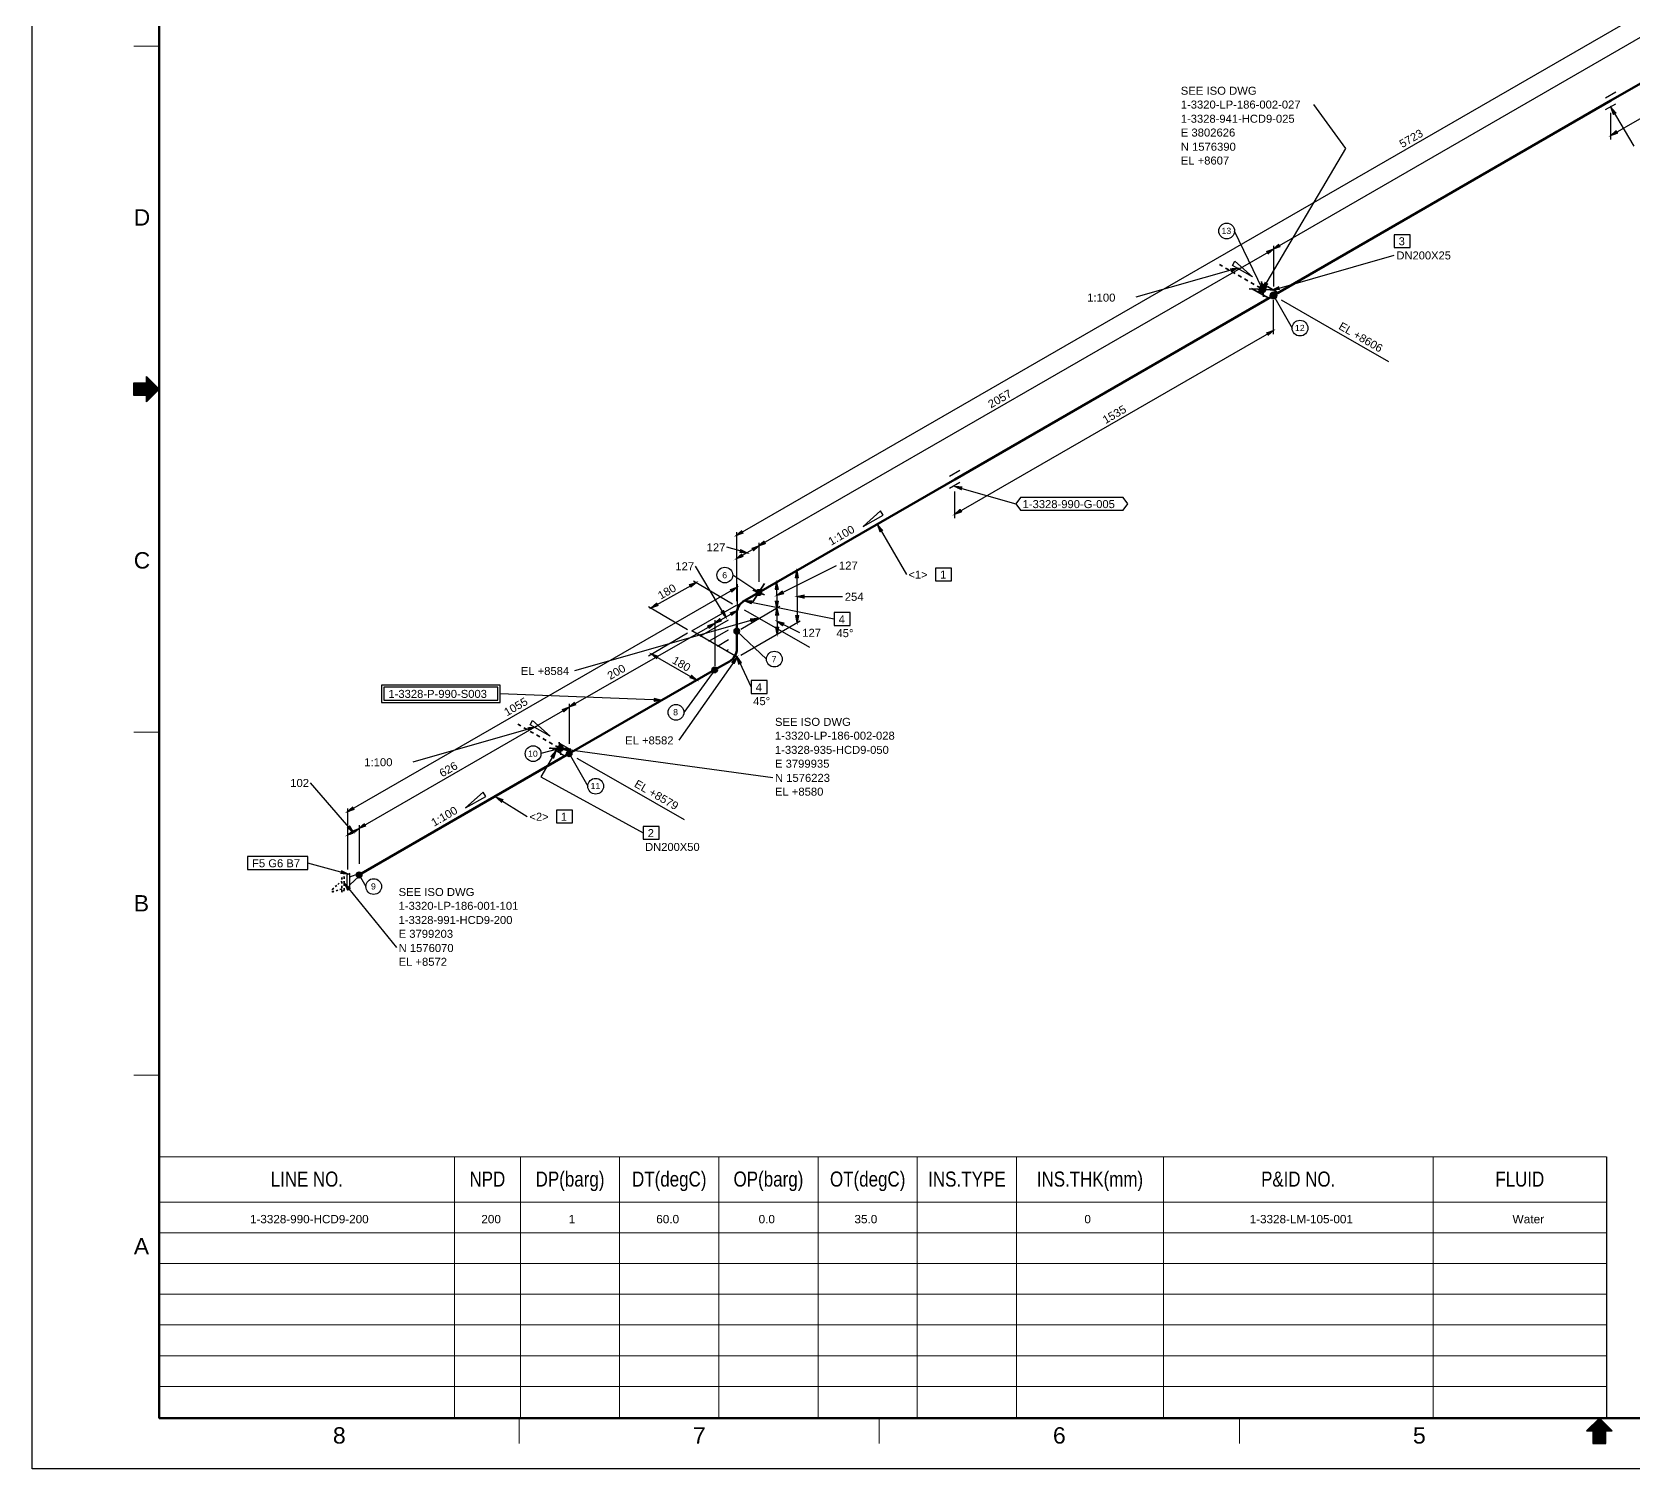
# Model space of a CAD drawing. Header units: inches. Extents: x 0 to 841, y 0 to 594.
# Drawn here: x 0 to 440.5, y 0 to 395.3 of the extents above; entities that cross this region are included whole.
import ezdxf
from ezdxf.enums import TextEntityAlignment as Align
from ezdxf.xclip import XClip

# ---------------------------------------------------------------- set-up
doc = ezdxf.new("R2010")
doc.units = ezdxf.units.IN
doc.header["$MEASUREMENT"] = 0
doc.header["$XCLIPFRAME"] = 0
for name, color, linetype in [('1-3320-LP-186-002-012_MODEL-EMBED 1_DWG$0$Default', 7, 'Continuous'), ('BG 0', 7, 'Continuous'), ('BG BG BG BG BG 2', 7, 'Continuous'), ('BG BG BG BG TITLETEXT', 7, 'Continuous'), ('BG Border', 7, 'Continuous'), ('DIMLINES', 7, 'Continuous'), ('DIMTEXT', 7, 'Continuous'), ('FITTINGS', 7, 'Continuous'), ('FRAME', 7, 'Continuous'), ('ISOTEXT', 7, 'Continuous'), ('NOZZLES', 7, 'Continuous'), ('PIPE', 7, 'Continuous'), ('WELDS', 7, 'Continuous')]:
    doc.layers.add(name, color=color, linetype=linetype)
doc.styles.add('1-3320-LP-186-002-012_MODEL-EMBED 1_DWG$0$Arial', font='arial.ttf')
doc.styles.add('Arial', font='arial.ttf')

# ---------------------------------------------------------------- blocks, each defined once
blk = doc.blocks.new('1-3320-LP-186-002-012_MODEL-EMBED 1_DWG')
at = {"layer": '1-3320-LP-186-002-012_MODEL-EMBED 1_DWG$0$Default', "color": 4, "style": '1-3320-LP-186-002-012_MODEL-EMBED 1_DWG$0$Arial'}
for s, width, p in [('1-3328-990-HCD9-200', 1.001507, (0.935261, -0.115628)), ('200', 1.008516, (3.43979, -0.115628)), ('1', 1.008516, (4.385443, -0.115628)), ('60.0 ', 1.008516, (5.333586, -0.115628)), ('0.0 ', 1.008516, (6.441829, -0.115628)), ('35.0 ', 1.008516, (7.47942, -0.115628)), ('0', 1.008516, (9.968777, -0.115628)), ('1-3328-LM-105-001', 1.002802, (11.758255, -0.115628)), ('Water', 1.02185, (14.603214, -0.115628))]:
    blk.add_text(s, height=0.090278, dxfattribs=dict(at, width=width)).set_placement(p, align=Align.TOP_LEFT)

msp = doc.modelspace()

# ---------------------------------------------------------------- hatches: boundary and pattern name
at = {"layer": 'DIMLINES', "linetype": 'Continuous'}
for points in [[(435.56, 368.04), (434.12, 366.76), (435.96, 367.4)], [(339.96, 334.28), (341.4, 335.56), (339.56, 334.92)], [(342.76, 336.84), (341.32, 335.56), (343.16, 336.2)], [(339.96, 311.88), (341.4, 313.16), (339.56, 312.52)], [(255.16, 263.88), (253.72, 262.6), (255.56, 263.24)], [(195.08, 258.04), (193.64, 256.76), (195.48, 257.4)], [(195.08, 251.64), (193.64, 250.36), (195.48, 251)], [(194.76, 252.12), (196.68, 251.96), (194.92, 252.84)], [(198.44, 252.6), (199.88, 253.88), (198.04, 253.24)], [(201.24, 255.16), (199.8, 253.88), (201.64, 254.52)], [(210.68, 245.16), (210.28, 247.08), (209.96, 245.16)], [(181.24, 242.6), (182.68, 243.88), (180.84, 243.24)], [(192.44, 241.24), (193.88, 242.52), (192.04, 241.88)], [(205.16, 241.96), (204.76, 243.88), (204.44, 241.96)], [(171.72, 238.12), (170.28, 236.84), (172.12, 237.48)], [(204.44, 238.68), (204.84, 236.76), (205.16, 238.68)], [(206.28, 241.48), (204.76, 240.28), (206.68, 240.76)], [(212.28, 240.36), (210.36, 239.96), (212.28, 239.56)], [(189.08, 233.88), (187.64, 232.6), (189.48, 233.24)], [(189.48, 235.72), (190.76, 234.28), (190.12, 236.12)], [(192.44, 234.84), (193.88, 236.12), (192.04, 235.48)], [(205.24, 234.84), (204.84, 236.76), (204.52, 234.84)], [(210.04, 234.76), (210.44, 232.84), (210.76, 234.76)], [(186.28, 231.32), (187.72, 232.6), (185.88, 231.96)], [(204.52, 231.56), (204.92, 229.64), (205.24, 231.56)], [(206.76, 232.68), (204.84, 233.16), (206.36, 231.96)], [(172.12, 223.56), (170.28, 224.2), (171.72, 222.92)], [(181, 217.64), (182.84, 217), (181.4, 218.28)], [(146.28, 208.28), (147.72, 209.56), (145.88, 208.92)], [(149.08, 210.84), (147.64, 209.56), (149.48, 210.2)], [(88.12, 182.04), (86.68, 180.76), (88.52, 181.4)], [(86.76, 176.36), (88.28, 175.16), (87.32, 176.84)], [(91.32, 177.48), (89.88, 176.2), (91.72, 176.84)], [(87.88, 175.32), (86.76, 174.36), (88.12, 174.84)], [(88.76, 175.16), (89.88, 176.12), (88.52, 175.64)]]:
    msp.add_hatch(color=2, dxfattribs=at).paths.add_polyline_path(points)
at = {"layer": 'DIMLINES', "linetype": 'ByBlock'}
h = msp.add_hatch(dxfattribs=at)
h.set_pattern_fill('LINE', scale=25.4, style=0)
h.paths.add_polyline_path([(435.56, 368.04), (434.12, 366.76), (435.96, 367.4)])
h = msp.add_hatch(dxfattribs=at)
h.set_pattern_fill('LINE', scale=25.4, style=0)
h.paths.add_polyline_path([(339.96, 334.28), (341.4, 335.56), (339.56, 334.92)])
h = msp.add_hatch(dxfattribs=at)
h.set_pattern_fill('LINE', scale=25.4, style=0)
h.paths.add_polyline_path([(342.76, 336.84), (341.32, 335.56), (343.16, 336.2)])
h = msp.add_hatch(dxfattribs=at)
h.set_pattern_fill('LINE', scale=25.4, style=0)
h.paths.add_polyline_path([(339.96, 311.88), (341.4, 313.16), (339.56, 312.52)])
h = msp.add_hatch(dxfattribs=at)
h.set_pattern_fill('LINE', scale=25.4, style=0)
h.paths.add_polyline_path([(255.16, 263.88), (253.72, 262.6), (255.56, 263.24)])
h = msp.add_hatch(dxfattribs=at)
h.set_pattern_fill('LINE', scale=25.4, style=0)
h.paths.add_polyline_path([(195.08, 258.04), (193.64, 256.76), (195.48, 257.4)])
h = msp.add_hatch(dxfattribs=at)
h.set_pattern_fill('LINE', scale=25.4, style=0)
h.paths.add_polyline_path([(195.08, 251.64), (193.64, 250.36), (195.48, 251)])
h = msp.add_hatch(dxfattribs=at)
h.set_pattern_fill('LINE', scale=25.4, style=0)
h.paths.add_polyline_path([(194.76, 252.12), (196.68, 251.96), (194.92, 252.84)])
h = msp.add_hatch(dxfattribs=at)
h.set_pattern_fill('LINE', scale=25.4, style=0)
h.paths.add_polyline_path([(198.44, 252.6), (199.88, 253.88), (198.04, 253.24)])
h = msp.add_hatch(dxfattribs=at)
h.set_pattern_fill('LINE', scale=25.4, style=0)
h.paths.add_polyline_path([(201.24, 255.16), (199.8, 253.88), (201.64, 254.52)])
h = msp.add_hatch(dxfattribs=at)
h.set_pattern_fill('LINE', scale=25.4, style=0)
h.paths.add_polyline_path([(210.68, 245.16), (210.28, 247.08), (209.96, 245.16)])
h = msp.add_hatch(dxfattribs=at)
h.set_pattern_fill('LINE', scale=25.4, style=0)
h.paths.add_polyline_path([(181.24, 242.6), (182.68, 243.88), (180.84, 243.24)])
h = msp.add_hatch(dxfattribs=at)
h.set_pattern_fill('LINE', scale=25.4, style=0)
h.paths.add_polyline_path([(192.44, 241.24), (193.88, 242.52), (192.04, 241.88)])
h = msp.add_hatch(dxfattribs=at)
h.set_pattern_fill('LINE', scale=25.4, style=0)
h.paths.add_polyline_path([(205.16, 241.96), (204.76, 243.88), (204.44, 241.96)])
h = msp.add_hatch(dxfattribs=at)
h.set_pattern_fill('LINE', scale=25.4, style=0)
h.paths.add_polyline_path([(171.72, 238.12), (170.28, 236.84), (172.12, 237.48)])
h = msp.add_hatch(dxfattribs=at)
h.set_pattern_fill('LINE', scale=25.4, style=0)
h.paths.add_polyline_path([(204.44, 238.68), (204.84, 236.76), (205.16, 238.68)])
h = msp.add_hatch(dxfattribs=at)
h.set_pattern_fill('LINE', scale=25.4, style=0)
h.paths.add_polyline_path([(206.28, 241.48), (204.76, 240.28), (206.68, 240.76)])
h = msp.add_hatch(dxfattribs=at)
h.set_pattern_fill('LINE', scale=25.4, style=0)
h.paths.add_polyline_path([(212.28, 240.36), (210.36, 239.96), (212.28, 239.56)])
h = msp.add_hatch(dxfattribs=at)
h.set_pattern_fill('LINE', scale=25.4, style=0)
h.paths.add_polyline_path([(189.08, 233.88), (187.64, 232.6), (189.48, 233.24)])
h = msp.add_hatch(dxfattribs=at)
h.set_pattern_fill('LINE', scale=25.4, style=0)
h.paths.add_polyline_path([(189.48, 235.72), (190.76, 234.28), (190.12, 236.12)])
h = msp.add_hatch(dxfattribs=at)
h.set_pattern_fill('LINE', scale=25.4, style=0)
h.paths.add_polyline_path([(192.44, 234.84), (193.88, 236.12), (192.04, 235.48)])
h = msp.add_hatch(dxfattribs=at)
h.set_pattern_fill('LINE', scale=25.4, style=0)
h.paths.add_polyline_path([(205.24, 234.84), (204.84, 236.76), (204.52, 234.84)])
h = msp.add_hatch(dxfattribs=at)
h.set_pattern_fill('LINE', scale=25.4, style=0)
h.paths.add_polyline_path([(210.04, 234.76), (210.44, 232.84), (210.76, 234.76)])
h = msp.add_hatch(dxfattribs=at)
h.set_pattern_fill('LINE', scale=25.4, style=0)
h.paths.add_polyline_path([(186.28, 231.32), (187.72, 232.6), (185.88, 231.96)])
h = msp.add_hatch(dxfattribs=at)
h.set_pattern_fill('LINE', scale=25.4, style=0)
h.paths.add_polyline_path([(204.52, 231.56), (204.92, 229.64), (205.24, 231.56)])
h = msp.add_hatch(dxfattribs=at)
h.set_pattern_fill('LINE', scale=25.4, style=0)
h.paths.add_polyline_path([(206.76, 232.68), (204.84, 233.16), (206.36, 231.96)])
h = msp.add_hatch(dxfattribs=at)
h.set_pattern_fill('LINE', scale=25.4, style=0)
h.paths.add_polyline_path([(172.12, 223.56), (170.28, 224.2), (171.72, 222.92)])
h = msp.add_hatch(dxfattribs=at)
h.set_pattern_fill('LINE', scale=25.4, style=0)
h.paths.add_polyline_path([(181, 217.64), (182.84, 217), (181.4, 218.28)])
h = msp.add_hatch(dxfattribs=at)
h.set_pattern_fill('LINE', scale=25.4, style=0)
h.paths.add_polyline_path([(146.28, 208.28), (147.72, 209.56), (145.88, 208.92)])
h = msp.add_hatch(dxfattribs=at)
h.set_pattern_fill('LINE', scale=25.4, style=0)
h.paths.add_polyline_path([(149.08, 210.84), (147.64, 209.56), (149.48, 210.2)])
h = msp.add_hatch(dxfattribs=at)
h.set_pattern_fill('LINE', scale=25.4, style=0)
h.paths.add_polyline_path([(88.12, 182.04), (86.68, 180.76), (88.52, 181.4)])
h = msp.add_hatch(dxfattribs=at)
h.set_pattern_fill('LINE', scale=25.4, style=0)
h.paths.add_polyline_path([(86.76, 176.36), (88.28, 175.16), (87.32, 176.84)])
h = msp.add_hatch(dxfattribs=at)
h.set_pattern_fill('LINE', scale=25.4, style=0)
h.paths.add_polyline_path([(91.32, 177.48), (89.88, 176.2), (91.72, 176.84)])
h = msp.add_hatch(dxfattribs=at)
h.set_pattern_fill('LINE', scale=25.4, style=0)
h.paths.add_polyline_path([(87.88, 175.32), (86.76, 174.36), (88.12, 174.84)])
h = msp.add_hatch(dxfattribs=at)
h.set_pattern_fill('LINE', scale=25.4, style=0)
h.paths.add_polyline_path([(88.76, 175.16), (89.88, 176.12), (88.52, 175.64)])
at = {"layer": 'ISOTEXT', "linetype": 'Continuous'}
for points in [[(435.56, 373), (434.28, 374.44), (434.92, 372.6)], [(329.8, 329.4), (331.56, 330.28), (329.64, 330.12)], [(339.08, 326.36), (338.44, 324.52), (339.72, 325.96)], [(342.76, 325.16), (341, 324.28), (342.92, 324.44)], [(255.64, 270.12), (253.72, 270.28), (255.48, 269.4)], [(233.88, 258.2), (232.6, 259.64), (233.24, 257.8)], [(197.88, 238.76), (195.96, 238.76), (197.72, 238.04)], [(197.8, 233.08), (199.56, 233.96), (197.64, 233.8)], [(193.08, 221.56), (193.88, 223.32), (192.44, 221.96)], [(195, 221.72), (193.88, 223.32), (194.36, 221.4)], [(171.16, 211.16), (173.08, 211.48), (171.16, 211.96)], [(136.6, 203.16), (138.36, 204.04), (136.44, 203.88)], [(147.24, 198.28), (145.32, 198.2), (147.16, 197.56)], [(143.4, 195.56), (144.04, 197.4), (142.76, 195.96)], [(129.48, 184.12), (127.64, 184.76), (129.08, 183.4)], [(85, 163.8), (86.92, 163.64), (85.16, 164.52)], [(87.48, 159.72), (85.96, 161), (86.84, 159.24)]]:
    msp.add_hatch(color=2, dxfattribs=at).paths.add_polyline_path(points)
at = {"layer": 'ISOTEXT', "linetype": 'ByBlock'}
h = msp.add_hatch(dxfattribs=at)
h.set_pattern_fill('LINE', scale=25.4, style=0)
h.paths.add_polyline_path([(435.56, 373), (434.28, 374.44), (434.92, 372.6)])
h = msp.add_hatch(dxfattribs=at)
h.set_pattern_fill('LINE', scale=25.4, style=0)
h.paths.add_polyline_path([(329.8, 329.4), (331.56, 330.28), (329.64, 330.12)])
h = msp.add_hatch(dxfattribs=at)
h.set_pattern_fill('LINE', scale=25.4, style=0)
h.paths.add_polyline_path([(339.08, 326.36), (338.44, 324.52), (339.72, 325.96)])
h = msp.add_hatch(dxfattribs=at)
h.set_pattern_fill('LINE', scale=25.4, style=0)
h.paths.add_polyline_path([(342.76, 325.16), (341, 324.28), (342.92, 324.44)])
h = msp.add_hatch(dxfattribs=at)
h.set_pattern_fill('LINE', scale=25.4, style=0)
h.paths.add_polyline_path([(255.64, 270.12), (253.72, 270.28), (255.48, 269.4)])
h = msp.add_hatch(dxfattribs=at)
h.set_pattern_fill('LINE', scale=25.4, style=0)
h.paths.add_polyline_path([(233.88, 258.2), (232.6, 259.64), (233.24, 257.8)])
h = msp.add_hatch(dxfattribs=at)
h.set_pattern_fill('LINE', scale=25.4, style=0)
h.paths.add_polyline_path([(197.88, 238.76), (195.96, 238.76), (197.72, 238.04)])
h = msp.add_hatch(dxfattribs=at)
h.set_pattern_fill('LINE', scale=25.4, style=0)
h.paths.add_polyline_path([(197.8, 233.08), (199.56, 233.96), (197.64, 233.8)])
h = msp.add_hatch(dxfattribs=at)
h.set_pattern_fill('LINE', scale=25.4, style=0)
h.paths.add_polyline_path([(193.08, 221.56), (193.88, 223.32), (192.44, 221.96)])
h = msp.add_hatch(dxfattribs=at)
h.set_pattern_fill('LINE', scale=25.4, style=0)
h.paths.add_polyline_path([(195, 221.72), (193.88, 223.32), (194.36, 221.4)])
h = msp.add_hatch(dxfattribs=at)
h.set_pattern_fill('LINE', scale=25.4, style=0)
h.paths.add_polyline_path([(171.16, 211.16), (173.08, 211.48), (171.16, 211.96)])
h = msp.add_hatch(dxfattribs=at)
h.set_pattern_fill('LINE', scale=25.4, style=0)
h.paths.add_polyline_path([(136.6, 203.16), (138.36, 204.04), (136.44, 203.88)])
h = msp.add_hatch(dxfattribs=at)
h.set_pattern_fill('LINE', scale=25.4, style=0)
h.paths.add_polyline_path([(147.24, 198.28), (145.32, 198.2), (147.16, 197.56)])
h = msp.add_hatch(dxfattribs=at)
h.set_pattern_fill('LINE', scale=25.4, style=0)
h.paths.add_polyline_path([(143.4, 195.56), (144.04, 197.4), (142.76, 195.96)])
h = msp.add_hatch(dxfattribs=at)
h.set_pattern_fill('LINE', scale=25.4, style=0)
h.paths.add_polyline_path([(129.48, 184.12), (127.64, 184.76), (129.08, 183.4)])
h = msp.add_hatch(dxfattribs=at)
h.set_pattern_fill('LINE', scale=25.4, style=0)
h.paths.add_polyline_path([(85, 163.8), (86.92, 163.64), (85.16, 164.52)])
h = msp.add_hatch(dxfattribs=at)
h.set_pattern_fill('LINE', scale=25.4, style=0)
h.paths.add_polyline_path([(87.48, 159.72), (85.96, 161), (86.84, 159.24)])
at = {"layer": 'NOZZLES', "linetype": 'Continuous'}
h = msp.add_hatch(color=7, dxfattribs=at)
edge = h.paths.add_edge_path()
edge.add_arc((338.36, 324.52), 0.92, 0, 360)
at = {"layer": 'NOZZLES', "linetype": 'ByBlock'}
h = msp.add_hatch(dxfattribs=at)
h.set_pattern_fill('LINE', scale=25.4, style=0)
edge = h.paths.add_edge_path()
edge.add_arc((338.36, 324.52), 0.92, 0, 360)
at = {"layer": 'NOZZLES', "linetype": 'Continuous'}
h = msp.add_hatch(color=7, dxfattribs=at)
edge = h.paths.add_edge_path()
edge.add_arc((341.4, 322.76), 0.92, 0, 360)
at = {"layer": 'NOZZLES', "linetype": 'ByBlock'}
h = msp.add_hatch(dxfattribs=at)
h.set_pattern_fill('LINE', scale=25.4, style=0)
edge = h.paths.add_edge_path()
edge.add_arc((341.4, 322.76), 0.92, 0, 360)
at = {"layer": 'NOZZLES', "linetype": 'Continuous'}
h = msp.add_hatch(color=7, dxfattribs=at)
edge = h.paths.add_edge_path()
edge.add_arc((199.88, 241.08), 0.76, 0, 360)
at = {"layer": 'NOZZLES', "linetype": 'ByBlock'}
h = msp.add_hatch(dxfattribs=at)
h.set_pattern_fill('LINE', scale=25.4, style=0)
edge = h.paths.add_edge_path()
edge.add_arc((199.88, 241.08), 0.76, 0, 360)
at = {"layer": 'NOZZLES', "linetype": 'Continuous'}
h = msp.add_hatch(color=7, dxfattribs=at)
edge = h.paths.add_edge_path()
edge.add_arc((193.8, 230.44), 0.76, 0, 360)
at = {"layer": 'NOZZLES', "linetype": 'ByBlock'}
h = msp.add_hatch(dxfattribs=at)
h.set_pattern_fill('LINE', scale=25.4, style=0)
edge = h.paths.add_edge_path()
edge.add_arc((193.8, 230.44), 0.76, 0, 360)
at = {"layer": 'NOZZLES', "linetype": 'Continuous'}
h = msp.add_hatch(color=7, dxfattribs=at)
edge = h.paths.add_edge_path()
edge.add_arc((187.72, 219.8), 0.76, 0, 360)
at = {"layer": 'NOZZLES', "linetype": 'ByBlock'}
h = msp.add_hatch(dxfattribs=at)
h.set_pattern_fill('LINE', scale=25.4, style=0)
edge = h.paths.add_edge_path()
edge.add_arc((187.72, 219.8), 0.76, 0, 360)
at = {"layer": 'NOZZLES', "linetype": 'Continuous'}
h = msp.add_hatch(color=7, dxfattribs=at)
edge = h.paths.add_edge_path()
edge.add_arc((145.24, 198.2), 0.76, 0, 360)
at = {"layer": 'NOZZLES', "linetype": 'ByBlock'}
h = msp.add_hatch(dxfattribs=at)
h.set_pattern_fill('LINE', scale=25.4, style=0)
edge = h.paths.add_edge_path()
edge.add_arc((145.24, 198.2), 0.76, 0, 360)
at = {"layer": 'NOZZLES', "linetype": 'Continuous'}
h = msp.add_hatch(color=7, dxfattribs=at)
edge = h.paths.add_edge_path()
edge.add_arc((147.72, 196.76), 0.76, 0, 360)
at = {"layer": 'NOZZLES', "linetype": 'ByBlock'}
h = msp.add_hatch(dxfattribs=at)
h.set_pattern_fill('LINE', scale=25.4, style=0)
edge = h.paths.add_edge_path()
edge.add_arc((147.72, 196.76), 0.76, 0, 360)
at = {"layer": 'NOZZLES', "linetype": 'Continuous'}
h = msp.add_hatch(color=7, dxfattribs=at)
edge = h.paths.add_edge_path()
edge.add_arc((89.96, 163.4), 0.76, 0, 360)
at = {"layer": 'NOZZLES', "linetype": 'ByBlock'}
h = msp.add_hatch(dxfattribs=at)
h.set_pattern_fill('LINE', scale=25.4, style=0)
edge = h.paths.add_edge_path()
edge.add_arc((89.96, 163.4), 0.76, 0, 360)

# ---------------------------------------------------------------- linework, layer by layer
at = {"layer": 'BG 0', "color": 2, "linetype": 'Continuous', "lineweight": 25}
msp.add_line((432.98, 85.88), (432.98, 14), dxfattribs=at)
at = {"layer": 'BG BG BG BG BG 2', "color": 2, "linetype": 'Continuous', "lineweight": 15}
for p, q in [((432.98, 85.88), (35, 85.88)), ((116.13, 14.27), (116.13, 85.88)), ((134.31, 14.27), (134.31, 85.88)), ((161.59, 14.27), (161.59, 85.88)), ((188.87, 14.27), (188.87, 85.88)), ((216.16, 14.27), (216.16, 85.88)), ((243.44, 14.27), (243.44, 85.88)), ((270.72, 14.27), (270.72, 85.88)), ((311.11, 14.27), (311.11, 85.88)), ((385.27, 14.27), (385.27, 85.88)), ((432.98, 73.42), (35, 73.42)), ((432.98, 64.96), (35, 64.96)), ((432.98, 56.51), (35, 56.51)), ((432.98, 48.06), (35, 48.06)), ((432.98, 39.61), (35, 39.61)), ((432.98, 31.16), (35, 31.16)), ((432.98, 22.71), (35, 22.71))]:
    msp.add_line(p, q, dxfattribs=at)
at = {"layer": 'BG Border', "color": 7, "linetype": 'Continuous', "lineweight": 25}
for p, q in [((0, 0), (0, 594)), ((31.5, 298.75), (31.5, 300.5)), ((31.5, 300.5), (35, 297)), ((27.98, 295.25), (27.98, 298.75)), ((27.98, 298.75), (31.5, 298.75)), ((31.5, 295.25), (27.98, 295.25)), ((35, 297), (31.5, 293.5)), ((31.5, 293.5), (31.5, 295.25)), ((431, 14), (427.5, 10.5)), ((434.5, 10.5), (431, 14)), ((427.5, 10.5), (429.25, 10.5)), ((429.25, 10.5), (429.25, 6.98)), ((432.75, 6.98), (432.75, 10.5)), ((432.75, 10.5), (434.5, 10.5)), ((429.25, 6.98), (432.75, 6.98)), ((841, 0), (0, 0))]:
    msp.add_line(p, q, dxfattribs=at)
at = {"layer": 'BG Border', "color": 3, "linetype": 'Continuous', "lineweight": 120}
for p, q in [((35, 14), (35, 580)), ((827, 14), (35, 14))]:
    msp.add_line(p, q, dxfattribs=at)
at = {"layer": 'BG Border', "color": 7, "linetype": 'Continuous', "lineweight": 13}
for p, q in [((27.98, 391.33), (35, 391.33)), ((31.5, 300.39), (31.61, 300.39)), ((31.5, 300.19), (31.81, 300.19)), ((31.5, 299.99), (32.01, 299.99)), ((31.5, 299.79), (32.21, 299.79)), ((31.5, 299.59), (32.41, 299.59)), ((27.98, 298.59), (33.41, 298.59)), ((27.98, 298.39), (33.61, 298.39)), ((27.98, 298.19), (33.81, 298.19)), ((27.98, 297.99), (34.01, 297.99)), ((27.98, 297.79), (34.21, 297.79)), ((27.98, 297.59), (34.41, 297.59)), ((27.98, 297.39), (34.61, 297.39)), ((27.98, 297.19), (34.81, 297.19)), ((27.98, 296.99), (34.99, 296.99)), ((27.98, 296.79), (34.79, 296.79)), ((27.98, 296.59), (34.59, 296.59)), ((27.98, 296.39), (34.39, 296.39)), ((27.98, 296.19), (34.19, 296.19)), ((27.98, 295.99), (33.99, 295.99)), ((27.98, 295.79), (33.79, 295.79)), ((27.98, 295.59), (33.59, 295.59)), ((27.98, 295.39), (33.39, 295.39)), ((31.5, 299.39), (32.61, 299.39)), ((31.5, 299.19), (32.81, 299.19)), ((31.5, 298.99), (33.01, 298.99)), ((31.5, 298.79), (33.21, 298.79)), ((31.5, 295.19), (33.19, 295.19)), ((31.5, 294.99), (32.99, 294.99)), ((31.5, 294.79), (32.79, 294.79)), ((31.5, 294.59), (32.59, 294.59)), ((31.5, 294.39), (32.39, 294.39)), ((31.5, 294.19), (32.19, 294.19)), ((31.5, 293.99), (31.99, 293.99)), ((31.5, 293.79), (31.79, 293.79)), ((31.5, 293.59), (31.59, 293.59)), ((27.98, 202.67), (35, 202.67)), ((27.98, 108.33), (35, 108.33)), ((134, 14), (134, 6.98)), ((233, 14), (233, 6.98)), ((332, 14), (332, 6.98)), ((430.4, 13.4), (430.4, 6.98)), ((430.6, 13.6), (430.6, 6.98)), ((430.8, 13.8), (430.8, 6.98)), ((431, 14), (431, 6.98)), ((431.2, 13.8), (431.2, 6.98)), ((431.4, 13.6), (431.4, 6.98)), ((431.6, 13.4), (431.6, 6.98)), ((427.6, 10.6), (427.6, 10.5)), ((427.8, 10.8), (427.8, 10.5)), ((428, 11), (428, 10.5)), ((428.2, 11.2), (428.2, 10.5)), ((428.4, 11.4), (428.4, 10.5)), ((428.6, 11.6), (428.6, 10.5)), ((428.8, 11.8), (428.8, 10.5)), ((429, 12), (429, 10.5)), ((429.2, 12.2), (429.2, 10.5)), ((429.4, 12.4), (429.4, 6.98)), ((429.6, 12.6), (429.6, 6.98)), ((429.8, 12.8), (429.8, 6.98)), ((430, 13), (430, 6.98)), ((430.2, 13.2), (430.2, 6.98)), ((431.8, 13.2), (431.8, 6.98)), ((432, 13), (432, 6.98)), ((432.2, 12.8), (432.2, 6.98)), ((432.4, 12.6), (432.4, 6.98)), ((432.6, 12.4), (432.6, 6.98)), ((432.8, 12.2), (432.8, 10.5)), ((433, 12), (433, 10.5)), ((433.2, 11.8), (433.2, 10.5)), ((433.4, 11.6), (433.4, 10.5)), ((433.6, 11.4), (433.6, 10.5)), ((433.8, 11.2), (433.8, 10.5)), ((434, 11), (434, 10.5)), ((434.2, 10.8), (434.2, 10.5)), ((434.4, 10.6), (434.4, 10.5))]:
    msp.add_line(p, q, dxfattribs=at)
at = {"layer": 'BG Border', "color": 3, "linetype": 'Continuous', "lineweight": 120}
msp.add_lwpolyline([(827, 580), (35, 580), (35, 14), (827, 14)], close=True, dxfattribs=at)
at = {"layer": 'DIMLINES', "color": 2, "linetype": 'Continuous', "lineweight": 30}
for p, q in [((193.64, 256.76), (564.76, 470.92)), ((341.32, 335.56), (564.76, 464.52)), ((434.12, 366.76), (564.76, 442.12)), ((434.2, 365.72), (434.2, 373)), ((434.12, 366.76), (435.56, 368.04)), ((435.96, 367.4), (434.12, 366.76)), ((435.56, 368.04), (435.96, 367.4)), ((199.8, 253.88), (341.4, 335.56)), ((339.56, 334.92), (341.4, 335.56)), ((339.96, 334.28), (339.56, 334.92)), ((341.4, 335.56), (339.96, 334.28)), ((341.32, 335.56), (342.76, 336.84)), ((343.16, 336.2), (341.32, 335.56)), ((341.4, 336.44), (341.4, 325.24)), ((342.76, 336.84), (343.16, 336.2)), ((341.4, 312.12), (341.4, 321.48)), ((343.48, 321.56), (356.68, 313.96)), ((253.72, 262.6), (341.4, 313.16)), ((339.56, 312.52), (341.4, 313.16)), ((341.4, 313.16), (339.96, 311.88)), ((356.68, 313.96), (373, 304.6)), ((339.96, 311.88), (339.56, 312.52)), ((253.8, 261.56), (253.8, 268.84)), ((253.72, 262.6), (255.16, 263.88)), ((255.56, 263.24), (253.72, 262.6)), ((255.16, 263.88), (255.56, 263.24)), ((193.64, 256.76), (195.08, 258.04)), ((195.48, 257.4), (193.64, 256.76)), ((193.72, 257.64), (193.72, 238.68)), ((195.08, 258.04), (195.48, 257.4)), ((196.68, 251.96), (191.08, 253.56)), ((193.64, 250.36), (199.88, 253.88)), ((193.64, 250.36), (195.08, 251.64)), ((194.76, 252.12), (194.92, 252.84)), ((196.68, 251.96), (194.76, 252.12)), ((194.92, 252.84), (196.68, 251.96)), ((195.08, 251.64), (195.48, 251)), ((198.04, 253.24), (199.88, 253.88)), ((198.44, 252.6), (198.04, 253.24)), ((199.88, 253.88), (198.44, 252.6)), ((199.8, 253.88), (201.24, 255.16)), ((201.64, 254.52), (199.8, 253.88)), ((199.88, 254.76), (199.88, 244.04)), ((201.24, 255.16), (201.64, 254.52)), ((190.76, 234.28), (182.44, 248.36)), ((195.48, 251), (193.64, 250.36)), ((204.76, 240.28), (221.24, 248.52)), ((211.08, 247.48), (209.48, 246.6)), ((209.96, 245.16), (210.28, 247.08)), ((210.28, 247.08), (210.68, 245.16)), ((210.28, 247.08), (210.44, 232.84)), ((86.68, 180.76), (193.88, 242.52)), ((170.28, 236.84), (182.68, 243.88)), ((180.84, 243.24), (182.68, 243.88)), ((181.24, 242.6), (180.84, 243.24)), ((182.68, 243.88), (181.24, 242.6)), ((181.88, 244.28), (192.6, 237.96)), ((192.04, 241.88), (193.88, 242.52)), ((193.88, 242.52), (192.44, 241.24)), ((193.88, 243.4), (193.88, 231.72)), ((205.64, 244.28), (204.04, 243.4)), ((204.44, 241.96), (204.76, 243.88)), ((204.76, 243.88), (205.16, 241.96)), ((204.76, 243.88), (204.84, 236.76)), ((210.68, 245.16), (209.96, 245.16)), ((170.28, 236.84), (171.72, 238.12)), ((171.72, 238.12), (172.12, 237.48)), ((192.44, 241.24), (192.04, 241.88)), ((205.16, 241.96), (204.44, 241.96)), ((204.84, 236.76), (204.44, 238.68)), ((204.44, 238.68), (205.16, 238.68)), ((204.76, 240.28), (206.28, 241.48)), ((206.68, 240.76), (204.76, 240.28)), ((205.16, 238.68), (204.84, 236.76)), ((206.28, 241.48), (206.68, 240.76)), ((210.36, 239.96), (212.28, 240.36)), ((212.28, 239.56), (210.36, 239.96)), ((210.36, 239.96), (222.84, 239.96)), ((212.28, 240.36), (212.28, 239.56)), ((169.56, 237.24), (180.28, 230.92)), ((172.12, 237.48), (170.28, 236.84)), ((181.4, 230.52), (193.72, 237.56)), ((181.4, 230.52), (193.72, 237.56)), ((183.72, 229.08), (191.56, 233.56)), ((187.64, 232.6), (193.88, 236.12)), ((187.64, 232.6), (189.08, 233.88)), ((187.72, 233.48), (187.72, 220.92)), ((189.08, 233.88), (189.48, 233.24)), ((189.48, 235.72), (190.12, 236.12)), ((190.76, 234.28), (189.48, 235.72)), ((190.12, 236.12), (190.76, 234.28)), ((192.04, 235.48), (193.88, 236.12)), ((192.44, 234.84), (192.04, 235.48)), ((193.88, 236.12), (192.44, 234.84)), ((205.64, 237.24), (194.92, 230.92)), ((195.8, 236.36), (197.48, 235.4)), ((197.48, 235.4), (213.8, 226.04)), ((204.52, 234.84), (204.84, 236.76)), ((205.24, 234.84), (204.52, 234.84)), ((204.84, 236.76), (205.24, 234.84)), ((204.84, 236.76), (204.92, 229.64)), ((210.44, 232.84), (210.04, 234.76)), ((210.04, 234.76), (210.76, 234.76)), ((210.76, 234.76), (210.44, 232.84)), ((147.64, 209.56), (187.72, 232.6)), ((169.56, 223.64), (180.28, 229.96)), ((193.88, 223.32), (181.4, 230.52)), ((185.88, 231.96), (187.72, 232.6)), ((186.28, 231.32), (185.88, 231.96)), ((186.12, 227.72), (191.56, 230.84)), ((187.72, 232.6), (186.28, 231.32)), ((189.48, 233.24), (187.64, 232.6)), ((211.24, 233.24), (194.92, 223.72)), ((204.92, 229.64), (204.52, 231.56)), ((204.52, 231.56), (205.24, 231.56)), ((204.84, 233.16), (206.76, 232.68)), ((206.36, 231.96), (204.84, 233.16)), ((204.84, 233.16), (211.08, 230.04)), ((205.24, 231.56), (204.92, 229.64)), ((206.76, 232.68), (206.36, 231.96)), ((188.52, 226.36), (191.56, 228.12)), ((190.92, 225), (191.56, 225.4)), ((170.28, 224.2), (172.12, 223.56)), ((171.72, 222.92), (170.28, 224.2)), ((170.28, 224.2), (182.84, 217)), ((172.12, 223.56), (171.72, 222.92)), ((181, 217.64), (181.4, 218.28)), ((182.84, 217), (181, 217.64)), ((181.4, 218.28), (182.84, 217)), ((181.96, 216.52), (183.56, 217.4)), ((89.88, 176.2), (147.72, 209.56)), ((145.88, 208.92), (147.72, 209.56)), ((146.28, 208.28), (145.88, 208.92)), ((147.72, 209.56), (146.28, 208.28)), ((147.64, 209.56), (149.08, 210.84)), ((149.48, 210.2), (147.64, 209.56)), ((147.72, 210.44), (147.72, 199.48)), ((149.08, 210.84), (149.48, 210.2)), ((149.8, 195.56), (163, 187.96)), ((88.28, 175.16), (76.6, 188.76)), ((163, 187.96), (179.32, 178.6)), ((86.68, 180.76), (88.12, 182.04)), ((88.52, 181.4), (86.68, 180.76)), ((86.76, 181.64), (86.76, 164.92)), ((88.12, 182.04), (88.52, 181.4)), ((86.76, 176.36), (87.32, 176.84)), ((88.28, 175.16), (86.76, 176.36)), ((87.32, 176.84), (88.28, 175.16)), ((89.88, 176.2), (91.32, 177.48)), ((91.72, 176.84), (89.88, 176.2)), ((89.96, 177.08), (89.96, 166.44)), ((91.32, 177.48), (91.72, 176.84)), ((86.76, 174.36), (89.88, 176.12)), ((86.76, 174.36), (87.88, 175.32)), ((88.12, 174.84), (86.76, 174.36)), ((87.88, 175.32), (88.12, 174.84)), ((88.52, 175.64), (89.88, 176.12)), ((88.76, 175.16), (88.52, 175.64)), ((89.88, 176.12), (88.76, 175.16))]:
    msp.add_line(p, q, dxfattribs=at)
at = {"layer": 'DIMLINES', "color": 2, "linetype": 'Continuous', "lineweight": 30, "const_width": 0.3}
for points in [[(435.56, 368.04), (434.12, 366.76), (435.96, 367.4)], [(339.96, 334.28), (341.4, 335.56), (339.56, 334.92)], [(342.76, 336.84), (341.32, 335.56), (343.16, 336.2)], [(339.96, 311.88), (341.4, 313.16), (339.56, 312.52)], [(255.16, 263.88), (253.72, 262.6), (255.56, 263.24)], [(195.08, 258.04), (193.64, 256.76), (195.48, 257.4)], [(195.08, 251.64), (193.64, 250.36), (195.48, 251)], [(194.76, 252.12), (196.68, 251.96), (194.92, 252.84)], [(198.44, 252.6), (199.88, 253.88), (198.04, 253.24)], [(201.24, 255.16), (199.8, 253.88), (201.64, 254.52)], [(210.68, 245.16), (210.28, 247.08), (209.96, 245.16)], [(181.24, 242.6), (182.68, 243.88), (180.84, 243.24)], [(192.44, 241.24), (193.88, 242.52), (192.04, 241.88)], [(205.16, 241.96), (204.76, 243.88), (204.44, 241.96)], [(171.72, 238.12), (170.28, 236.84), (172.12, 237.48)], [(206.28, 241.48), (204.76, 240.28), (206.68, 240.76)], [(204.44, 238.68), (204.84, 236.76), (205.16, 238.68)], [(212.28, 240.36), (210.36, 239.96), (212.28, 239.56)], [(189.08, 233.88), (187.64, 232.6), (189.48, 233.24)], [(189.48, 235.72), (190.76, 234.28), (190.12, 236.12)], [(192.44, 234.84), (193.88, 236.12), (192.04, 235.48)], [(205.24, 234.84), (204.84, 236.76), (204.52, 234.84)], [(210.04, 234.76), (210.44, 232.84), (210.76, 234.76)], [(186.28, 231.32), (187.72, 232.6), (185.88, 231.96)], [(206.76, 232.68), (204.84, 233.16), (206.36, 231.96)], [(204.52, 231.56), (204.92, 229.64), (205.24, 231.56)], [(172.12, 223.56), (170.28, 224.2), (171.72, 222.92)], [(181, 217.64), (182.84, 217), (181.4, 218.28)], [(146.28, 208.28), (147.72, 209.56), (145.88, 208.92)], [(149.08, 210.84), (147.64, 209.56), (149.48, 210.2)], [(88.12, 182.04), (86.68, 180.76), (88.52, 181.4)], [(86.76, 176.36), (88.28, 175.16), (87.32, 176.84)], [(88.76, 175.16), (89.88, 176.12), (88.52, 175.64)], [(91.32, 177.48), (89.88, 176.2), (91.72, 176.84)], [(87.88, 175.32), (86.76, 174.36), (88.12, 174.84)]]:
    msp.add_lwpolyline(points, close=True, dxfattribs=at)
at = {"layer": 'FITTINGS', "color": 7, "linetype": 'Continuous', "lineweight": 35}
for p, q in [((339.6, 325.3), (337.9, 326.2)), ((337, 323.8), (335.3, 324.7)), ((339.7, 325.3), (337, 323.8)), ((337, 323.8), (340.1, 322)), ((342.7, 323.5), (339.7, 325.3)), ((340.1, 322), (341.4, 322.7)), ((341.4, 322.7), (342.7, 323.5))]:
    msp.add_line(p, q, dxfattribs=at)
at = {"layer": 'FRAME', "color": 2, "linetype": 'Continuous', "lineweight": 30}
for p, q in [((330.12, 331), (330.76, 332.2)), ((335.64, 327.88), (330.12, 331)), ((330.76, 332.2), (335.64, 327.88)), ((233.32, 263.56), (228.52, 259.24)), ((228.52, 259.24), (234.04, 262.36)), ((234.04, 262.36), (233.32, 263.56)), ((137, 204.68), (137.64, 205.88)), ((142.52, 201.56), (137, 204.68)), ((137.64, 205.88), (142.52, 201.56)), ((124.04, 186.2), (119.24, 181.88)), ((124.76, 185), (124.04, 186.2)), ((119.24, 181.88), (124.76, 185))]:
    msp.add_line(p, q, dxfattribs=at)
at = {"layer": 'ISOTEXT', "color": 2, "linetype": 'Continuous', "lineweight": 30}
for p, q in [((361.32, 363.24), (352.52, 375.32)), ((434.28, 374.44), (440.52, 363.88)), ((434.28, 374.44), (435.56, 373)), ((434.92, 372.6), (434.28, 374.44)), ((435.56, 373), (434.92, 372.6)), ((338.44, 324.52), (361.32, 363.24)), ((338.36, 324.52), (330.68, 340.52)), ((379, 339.48), (374.6, 339.48)), ((374.6, 339.48), (374.6, 335.96)), ((379, 335.96), (379, 339.48)), ((374.6, 335.96), (379, 335.96)), ((341, 324.28), (374.6, 333.88)), ((331.56, 330.28), (303.56, 322.28)), ((329.64, 330.12), (331.56, 330.28)), ((329.8, 329.4), (329.64, 330.12)), ((331.56, 330.28), (329.8, 329.4)), ((338.44, 324.52), (339.08, 326.36)), ((339.08, 326.36), (339.72, 325.96)), ((338.36, 324.52), (338.28, 324.52)), ((339.72, 325.96), (338.44, 324.52)), ((341, 324.28), (342.76, 325.16)), ((342.92, 324.44), (341, 324.28)), ((341.4, 322.76), (346.52, 313.8)), ((342.76, 325.16), (342.92, 324.44)), ((253.72, 270.28), (270.52, 265.48)), ((253.72, 270.28), (255.64, 270.12)), ((255.48, 269.4), (253.72, 270.28)), ((255.64, 270.12), (255.48, 269.4)), ((271.8, 267.24), (270.52, 265.48)), ((270.52, 265.48), (271.8, 263.72)), ((300.04, 267.24), (271.8, 267.24)), ((301.32, 265.48), (300.04, 267.24)), ((300.04, 263.72), (301.32, 265.48)), ((271.8, 263.72), (300.04, 263.72)), ((232.6, 259.64), (240.44, 246.04)), ((232.6, 259.64), (233.88, 258.2)), ((233.24, 257.8), (232.6, 259.64)), ((233.88, 258.2), (233.24, 257.8)), ((252.84, 247.8), (248.44, 247.8)), ((248.44, 247.8), (248.44, 244.28)), ((252.84, 244.28), (252.84, 247.8)), ((199.88, 241.08), (192.68, 245.88)), ((248.44, 244.28), (252.84, 244.28)), ((195.96, 238.76), (220.6, 233.8)), ((195.96, 238.76), (197.88, 238.76)), ((197.72, 238.04), (195.96, 238.76)), ((197.88, 238.76), (197.72, 238.04)), ((199.56, 233.96), (149.16, 219.56)), ((197.64, 233.8), (199.56, 233.96)), ((197.8, 233.08), (197.64, 233.8)), ((199.56, 233.96), (197.8, 233.08)), ((225, 235.56), (220.6, 235.56)), ((220.6, 235.56), (220.6, 232.04)), ((225, 232.04), (225, 235.56)), ((193.8, 230.44), (201.96, 222.76)), ((220.6, 232.04), (225, 232.04)), ((193.88, 223.32), (177.88, 200.44)), ((192.44, 221.96), (193.88, 223.32)), ((193.08, 221.56), (192.44, 221.96)), ((193.88, 223.32), (193.08, 221.56)), ((193.88, 223.32), (197.72, 215.08)), ((193.88, 223.32), (195, 221.72)), ((194.36, 221.4), (193.88, 223.32)), ((195, 221.72), (194.36, 221.4)), ((187.72, 219.8), (179.24, 208.12)), ((187.72, 219.8), (187.64, 219.88)), ((202.12, 216.84), (197.72, 216.84)), ((197.72, 216.84), (197.72, 213.32)), ((202.12, 213.32), (202.12, 216.84)), ((128.76, 215.64), (96.12, 215.64)), ((96.12, 215.64), (96.12, 210.84)), ((128.12, 215), (96.76, 215)), ((96.76, 215), (96.76, 211.48)), ((96.76, 211.48), (128.12, 211.48)), ((128.12, 211.48), (128.12, 215)), ((128.76, 210.84), (128.76, 215.64)), ((173.08, 211.48), (128.76, 213.24)), ((171.16, 211.16), (171.16, 211.96)), ((171.16, 211.96), (173.08, 211.48)), ((173.08, 211.48), (171.16, 211.16)), ((197.72, 213.32), (202.12, 213.32)), ((96.12, 210.84), (128.76, 210.84)), ((138.36, 204.04), (104.76, 194.44)), ((136.44, 203.88), (138.36, 204.04)), ((136.6, 203.16), (136.44, 203.88)), ((138.36, 204.04), (136.6, 203.16)), ((145.32, 198.2), (147.24, 198.28)), ((147.24, 198.28), (147.16, 197.56)), ((144.04, 197.4), (139.88, 190.36)), ((145.24, 198.2), (139.96, 196.76)), ((142.76, 195.96), (144.04, 197.4)), ((143.4, 195.56), (142.76, 195.96)), ((144.04, 197.4), (143.4, 195.56)), ((145.32, 198.2), (203.72, 190.2)), ((147.16, 197.56), (145.32, 198.2)), ((147.72, 196.76), (152.84, 187.8)), ((139.88, 190.36), (168.04, 175)), ((127.64, 184.76), (136.2, 179.48)), ((127.64, 184.76), (129.48, 184.12)), ((129.08, 183.4), (127.64, 184.76)), ((129.48, 184.12), (129.08, 183.4)), ((148.6, 181.24), (144.2, 181.24)), ((144.2, 181.24), (144.2, 177.72)), ((148.6, 177.72), (148.6, 181.24)), ((144.2, 177.72), (148.6, 177.72)), ((172.44, 176.76), (168.04, 176.76)), ((168.04, 176.76), (168.04, 173.24)), ((172.44, 173.24), (172.44, 176.76)), ((168.04, 173.24), (172.44, 173.24)), ((75.88, 168.44), (59.24, 168.44)), ((59.24, 168.44), (59.24, 164.92)), ((75.88, 164.92), (75.88, 168.44)), ((59.24, 164.92), (75.88, 164.92)), ((86.92, 163.64), (75.8, 166.68)), ((85, 163.8), (85.16, 164.52)), ((86.92, 163.64), (85, 163.8)), ((85.16, 164.52), (86.92, 163.64)), ((89.96, 163.4), (91.8, 160.2)), ((85.96, 161), (100.2, 143.4)), ((85.96, 161), (87.48, 159.72)), ((86.84, 159.24), (85.96, 161)), ((87.48, 159.72), (86.84, 159.24))]:
    msp.add_line(p, q, dxfattribs=at)
at = {"layer": 'ISOTEXT', "color": 2, "linetype": 'Continuous', "lineweight": 30, "const_width": 0.3}
for points in [[(435.56, 373), (434.28, 374.44), (434.92, 372.6)], [(329.8, 329.4), (331.56, 330.28), (329.64, 330.12)], [(339.08, 326.36), (338.44, 324.52), (339.72, 325.96)], [(342.76, 325.16), (341, 324.28), (342.92, 324.44)], [(255.64, 270.12), (253.72, 270.28), (255.48, 269.4)], [(233.88, 258.2), (232.6, 259.64), (233.24, 257.8)], [(197.88, 238.76), (195.96, 238.76), (197.72, 238.04)], [(197.8, 233.08), (199.56, 233.96), (197.64, 233.8)], [(193.08, 221.56), (193.88, 223.32), (192.44, 221.96)], [(195, 221.72), (193.88, 223.32), (194.36, 221.4)], [(171.16, 211.16), (173.08, 211.48), (171.16, 211.96)], [(136.6, 203.16), (138.36, 204.04), (136.44, 203.88)], [(147.24, 198.28), (145.32, 198.2), (147.16, 197.56)], [(143.4, 195.56), (144.04, 197.4), (142.76, 195.96)], [(129.48, 184.12), (127.64, 184.76), (129.08, 183.4)], [(85, 163.8), (86.92, 163.64), (85.16, 164.52)], [(87.48, 159.72), (85.96, 161), (86.84, 159.24)]]:
    msp.add_lwpolyline(points, close=True, dxfattribs=at)
at = {"layer": 'ISOTEXT', "color": 2, "linetype": 'Continuous', "lineweight": 30}
for centre in [(328.52, 340.52), (348.68, 313.8), (190.52, 245.88), (204.12, 222.76), (177.08, 208.12), (137.8, 196.76), (155, 187.8), (93.96, 160.2)]:
    msp.add_circle(centre, 2.16, dxfattribs=at)
at = {"layer": 'NOZZLES', "color": 7, "linetype": 'Continuous', "lineweight": 25}
for p, q in [((435.5, 378.7), (432.7, 377.1)), ((432.7, 373.9), (435.5, 375.5)), ((255.1, 274.6), (252.3, 273)), ((252.3, 269.8), (255.1, 271.4)), ((144, 197.6), (142.6, 198.4)), ((146.2, 198.9), (144.1, 197.6)), ((146.2, 198.8), (144.8, 199.7)), ((148.8, 197.4), (146.2, 198.9)), ((144.1, 197.6), (146.6, 196.1)), ((146.6, 196.1), (147.7, 196.7)), ((147.7, 196.7), (148.8, 197.4)), ((87.4, 163.8), (86.6, 163.4)), ((86.6, 163.4), (86.6, 159.5)), ((87.4, 161.8), (87.4, 163.8)), ((87.4, 162.9), (89.9, 163.8)), ((89.9, 163), (87.4, 160.7)), ((89.9, 163.8), (89.9, 163)), ((86.6, 159.5), (87.4, 159.9)), ((87.4, 159.9), (87.4, 161.8))]:
    msp.add_line(p, q, dxfattribs=at)
at = {"layer": 'NOZZLES', "color": 7, "linetype": 'Continuous', "lineweight": 35}
for centre, radius in [((338.36, 324.52), 0.92), ((341.4, 322.76), 0.92), ((199.88, 241.08), 0.76), ((193.8, 230.44), 0.76), ((187.72, 219.8), 0.76), ((145.24, 198.2), 0.76), ((147.72, 196.76), 0.76), ((89.96, 163.4), 0.76)]:
    msp.add_circle(centre, radius, dxfattribs=at)
at = {"layer": 'PIPE', "color": 7, "linetype": 'Continuous', "lineweight": 50}
for p, q in [((465.6, 394.5), (434.2, 376.4)), ((434.2, 376.4), (341.4, 322.8)), ((341.4, 322.8), (253.8, 272.2)), ((253.8, 272.2), (199.9, 241.1)), ((199.9, 241.1), (195.8, 238.8)), ((193.8, 235.2), (193.8, 230.4)), ((193.8, 230.4), (193.8, 225.7)), ((191.8, 222.1), (187.7, 219.8)), ((187.7, 219.8), (147.7, 196.8)), ((147.7, 196.8), (90, 163.4))]:
    msp.add_line(p, q, dxfattribs=at)
at = {"layer": 'PIPE', "color": 7, "linetype": 'Continuous', "lineweight": 35}
for p, q in [((327.37, 330.82), (326.5, 331.31)), ((329.1, 329.82), (328.23, 330.32)), ((330.84, 328.83), (329.97, 329.33)), ((332.57, 327.84), (331.7, 328.33)), ((334.31, 326.84), (333.44, 327.34)), ((336.04, 325.85), (335.18, 326.35)), ((337.78, 324.86), (336.91, 325.35)), ((134.42, 204.37), (133.55, 204.87)), ((136.15, 203.38), (135.28, 203.88)), ((137.89, 202.39), (137.02, 202.88)), ((139.62, 201.39), (138.76, 201.89)), ((141.36, 200.4), (140.49, 200.9)), ((143.09, 199.41), (142.23, 199.9)), ((144.83, 198.41), (143.96, 198.91)), ((85.8, 163), (85.7, 162.9)), ((85.8, 162.3), (85.8, 163)), ((83, 159.8), (82.6, 159.5)), ((82.6, 159.5), (82.6, 159.3)), ((82.6, 159), (82.6, 158.7)), ((82.6, 158.7), (83, 158.9)), ((83.8, 160.5), (83.4, 160.2)), ((83.6, 159), (84.1, 159.2)), ((84.5, 161.1), (84.1, 160.8)), ((84.6, 159.4), (85.2, 159.5)), ((85.2, 161.7), (84.9, 161.4)), ((85.4, 162.7), (85.2, 162.6)), ((85.2, 162.6), (85.2, 162.1)), ((85.2, 161.5), (85.2, 161)), ((85.2, 160.4), (85.2, 159.8)), ((85.2, 159.3), (85.2, 158.7)), ((85.2, 158.7), (85.4, 158.8)), ((85.6, 159), (85.8, 159.1)), ((85.8, 161), (85.8, 161.7)), ((85.8, 160.4), (85.8, 161)), ((85.8, 159.1), (85.8, 159.8))]:
    msp.add_line(p, q, dxfattribs=at)
at = {"layer": 'PIPE', "color": 7, "linetype": 'Continuous', "lineweight": 50}
for centre, start, end in [((197.8, 235.29), 119.982, 181.909), ((189.8, 225.59), 299.981, 1.909)]:
    msp.add_arc(centre, 4, start, end, dxfattribs=at)
at = {"layer": 'WELDS', "color": 7, "linetype": 'Continuous', "lineweight": 35}
for p, q in [((338.6, 322.4), (338.1, 326.6)), ((341.9, 324.3), (334.7, 324.6)), ((201.4, 243.6), (198.2, 238.5)), ((201.4, 240.4), (198.2, 241.7)), ((148.2, 198), (142.2, 198.3)), ((145.4, 196.4), (145, 199.9))]:
    msp.add_line(p, q, dxfattribs=at)
for centre, radius in [((338.36, 324.52), 0.92), ((341.4, 322.76), 0.92), ((199.88, 241.08), 0.76), ((193.8, 230.44), 0.76), ((187.72, 219.8), 0.76), ((145.24, 198.2), 0.76), ((147.72, 196.76), 0.76), ((89.96, 163.4), 0.76)]:
    msp.add_circle(centre, radius, dxfattribs=at)

# ---------------------------------------------------------------- block references
at = {"layer": 'NOZZLES', "linetype": 'ByBlock'}
ref = msp.add_blockref('1-3320-LP-186-002-012_MODEL-EMBED 1_DWG', (36.18, 72.81), dxfattribs=dict(at, xscale=25.4, yscale=25.4, zscale=25.4))
XClip(ref).set_block_clipping_path([(-0.029528, -2.66273), (15.699643, 0.003937)])

# ---------------------------------------------------------------- texts
at = {"layer": 'BG BG BG BG TITLETEXT', "color": 4, "style": 'Arial'}
for s, height, width, p in [('LINE NO.', 4.146, 0.800705, (75.57, 79.74)), ('NPD', 4.146, 0.80406, (125.22, 79.74)), ('DP(barg)', 4.146, 0.806291, (147.95, 79.74)), ('DT(degC)', 4.146, 0.805416, (175.23, 79.74)), ('OP(barg)', 4.146, 0.806696, (202.51, 79.74)), ('OT(degC)', 4.146, 0.805802, (229.8, 79.74)), ('INS.TYPE', 4.146, 0.809963, (257.08, 79.74)), ('INS.THK(mm)', 4.1456, 0.803775, (290.92, 79.74)), ('P&ID NO.', 4.146, 0.801737, (348.19, 79.74)), ('FLUID', 4.146, 0.803157, (409.13, 79.74))]:
    msp.add_text(s, height=height, dxfattribs=dict(at, width=width)).set_placement(p, align=Align.MIDDLE_CENTER)
at = {"layer": 'BG Border', "color": 3, "style": 'Arial'}
for s, width, p in [('D', 0.992063, (27.98, 344.26)), ('C', 0.992063, (27.98, 249.93)), ('B', 1.004063, (27.98, 155.6)), ('A', 1.004063, (27.98, 61.26))]:
    msp.add_text(s, height=4.5, dxfattribs=dict(at, width=width)).set_placement(p, align=Align.MIDDLE_LEFT)
at = {"layer": 'BG Border', "color": 3, "style": 'Arial', "width": 1.008516}
for s, p in [('8', (84.5, 11.48)), ('7', (183.5, 11.48)), ('6', (282.5, 11.48)), ('5', (381.5, 11.48))]:
    msp.add_text(s, height=4.5, dxfattribs=at).set_placement(p, align=Align.TOP_CENTER)
at = {"layer": 'DIMTEXT', "color": 2, "style": 'Arial', "width": 1.008516}
for s, rotation, p in [('5723', 30, (376.8, 363.3)), ('2057', 30, (263.7, 291.7)), ('1535', 30, (295.2, 287.4)), ('180', 30, (172.9, 239.1)), ('200', 30, (159, 217)), ('180', 330, (175.8, 221.8)), ('1055', 30, (130.6, 207)), ('626', 30, (112.8, 190.2))]:
    msp.add_text(s, height=2.2, rotation=rotation, dxfattribs=at).set_placement(p)
for s, p in [('127', (185.5, 252.4)), ('127', (176.9, 247.2)), ('127', (221.9, 247.4)), ('254', (223.5, 238.8)), ('127', (211.8, 228.9)), ('102', (71, 187.6))]:
    msp.add_text(s, height=2.2, dxfattribs=at).set_placement(p)
at = {"layer": 'ISOTEXT', "color": 2, "style": 'Arial'}
for s, height, width, p in [('SEE ISO DWG', 2.2, 1.00983, (315.9, 378)), ('1-3320-LP-186-002-027', 2.2, 1.004063, (315.9, 374.2)), ('1-3328-941-HCD9-025', 2.2, 1.001507, (315.9, 370.3)), ('E 3802626', 2.2, 1.007902, (315.9, 366.5)), ('N 1576390', 2.2, 1.006087, (315.9, 362.6)), ('EL +8607', 2.2, 1.004902, (315.9, 358.8)), ('13', 1.7, 1.008516, (327.1, 339.7)), ('DN200X25', 2.2, 0.996682, (375.2, 332.7)), ('3', 2.2, 1.008516, (375.8, 336.6)), (' 1:100', 2.2, 1.008516, (289.3, 321.1)), ('12', 1.7, 1.008516, (347.3, 313)), ('1-3328-990-G-005', 2.2, 1.003461, (272.4, 264.3)), ('6', 1.7, 1.008516, (189.8, 245)), ('<1>', 2.2, 0.993892, (241, 244.9)), ('1', 2.2, 1.008516, (249.7, 244.9)), ('4', 2.2, 1.008516, (221.8, 232.6)), ('45°', 2.2, 1.009685, (221.2, 228.8)), ('EL +8584', 2.2, 1.004902, (134.4, 218.4)), ('7', 1.7, 1.008516, (203.4, 221.9)), ('4', 2.2, 1.008516, (199, 213.9)), ('1-3328-P-990-S003', 2.2, 1.003781, (98, 212.1)), ('45°', 2.2, 1.009685, (198.3, 210.1)), ('8', 1.7, 1.008516, (176.3, 207.3)), ('SEE ISO DWG', 2.2, 1.00983, (204.3, 204.4)), ('1-3320-LP-186-002-028', 2.2, 1.004063, (204.3, 200.6)), ('EL +8582', 2.2, 1.004902, (163.1, 199.3)), ('1-3328-935-HCD9-050', 2.2, 1.001507, (204.3, 196.7)), (' 1:100', 2.2, 1.008516, (90.5, 193.3)), ('10', 1.7, 1.008516, (136.4, 195.9)), ('E 3799935', 2.2, 1.007902, (204.3, 192.9)), ('N 1576223', 2.2, 1.006087, (204.3, 189)), ('11', 1.7, 1.008516, (153.6, 187)), ('EL +8580', 2.2, 1.004902, (204.3, 185.2)), ('<2>', 2.2, 0.993892, (136.8, 178.3)), ('1', 2.2, 1.008516, (145.4, 178.3)), ('DN200X50', 2.2, 0.996682, (168.6, 170)), ('2', 2.2, 1.008516, (169.3, 173.8)), ('F5 G6 B7', 2.2, 1.004352, (60.5, 165.5)), ('9', 1.7, 1.008516, (93.2, 159.4)), ('SEE ISO DWG', 2.2, 1.00983, (100.8, 157.6)), ('1-3320-LP-186-001-101', 2.2, 1.004063, (100.8, 153.8)), ('1-3328-991-HCD9-200', 2.2, 1.001507, (100.8, 149.9)), ('E 3799203', 2.2, 1.007902, (100.8, 146.1)), ('N 1576070', 2.2, 1.006087, (100.8, 142.2)), ('EL +8572', 2.2, 1.004902, (100.8, 138.4))]:
    msp.add_text(s, height=height, dxfattribs=dict(at, width=width)).set_placement(p)
for s, rotation, width, p in [('EL +8606', 330, 1.004902, (359.1, 313.7)), (' 1:100', 30, 1.008516, (219, 253.5)), ('EL +8579', 330, 1.004902, (165.4, 187.8)), (' 1:100', 30, 1.008516, (109.8, 176.2))]:
    msp.add_text(s, height=2.2, rotation=rotation, dxfattribs=dict(at, width=width)).set_placement(p)

doc.saveas('drawing.dxf')
